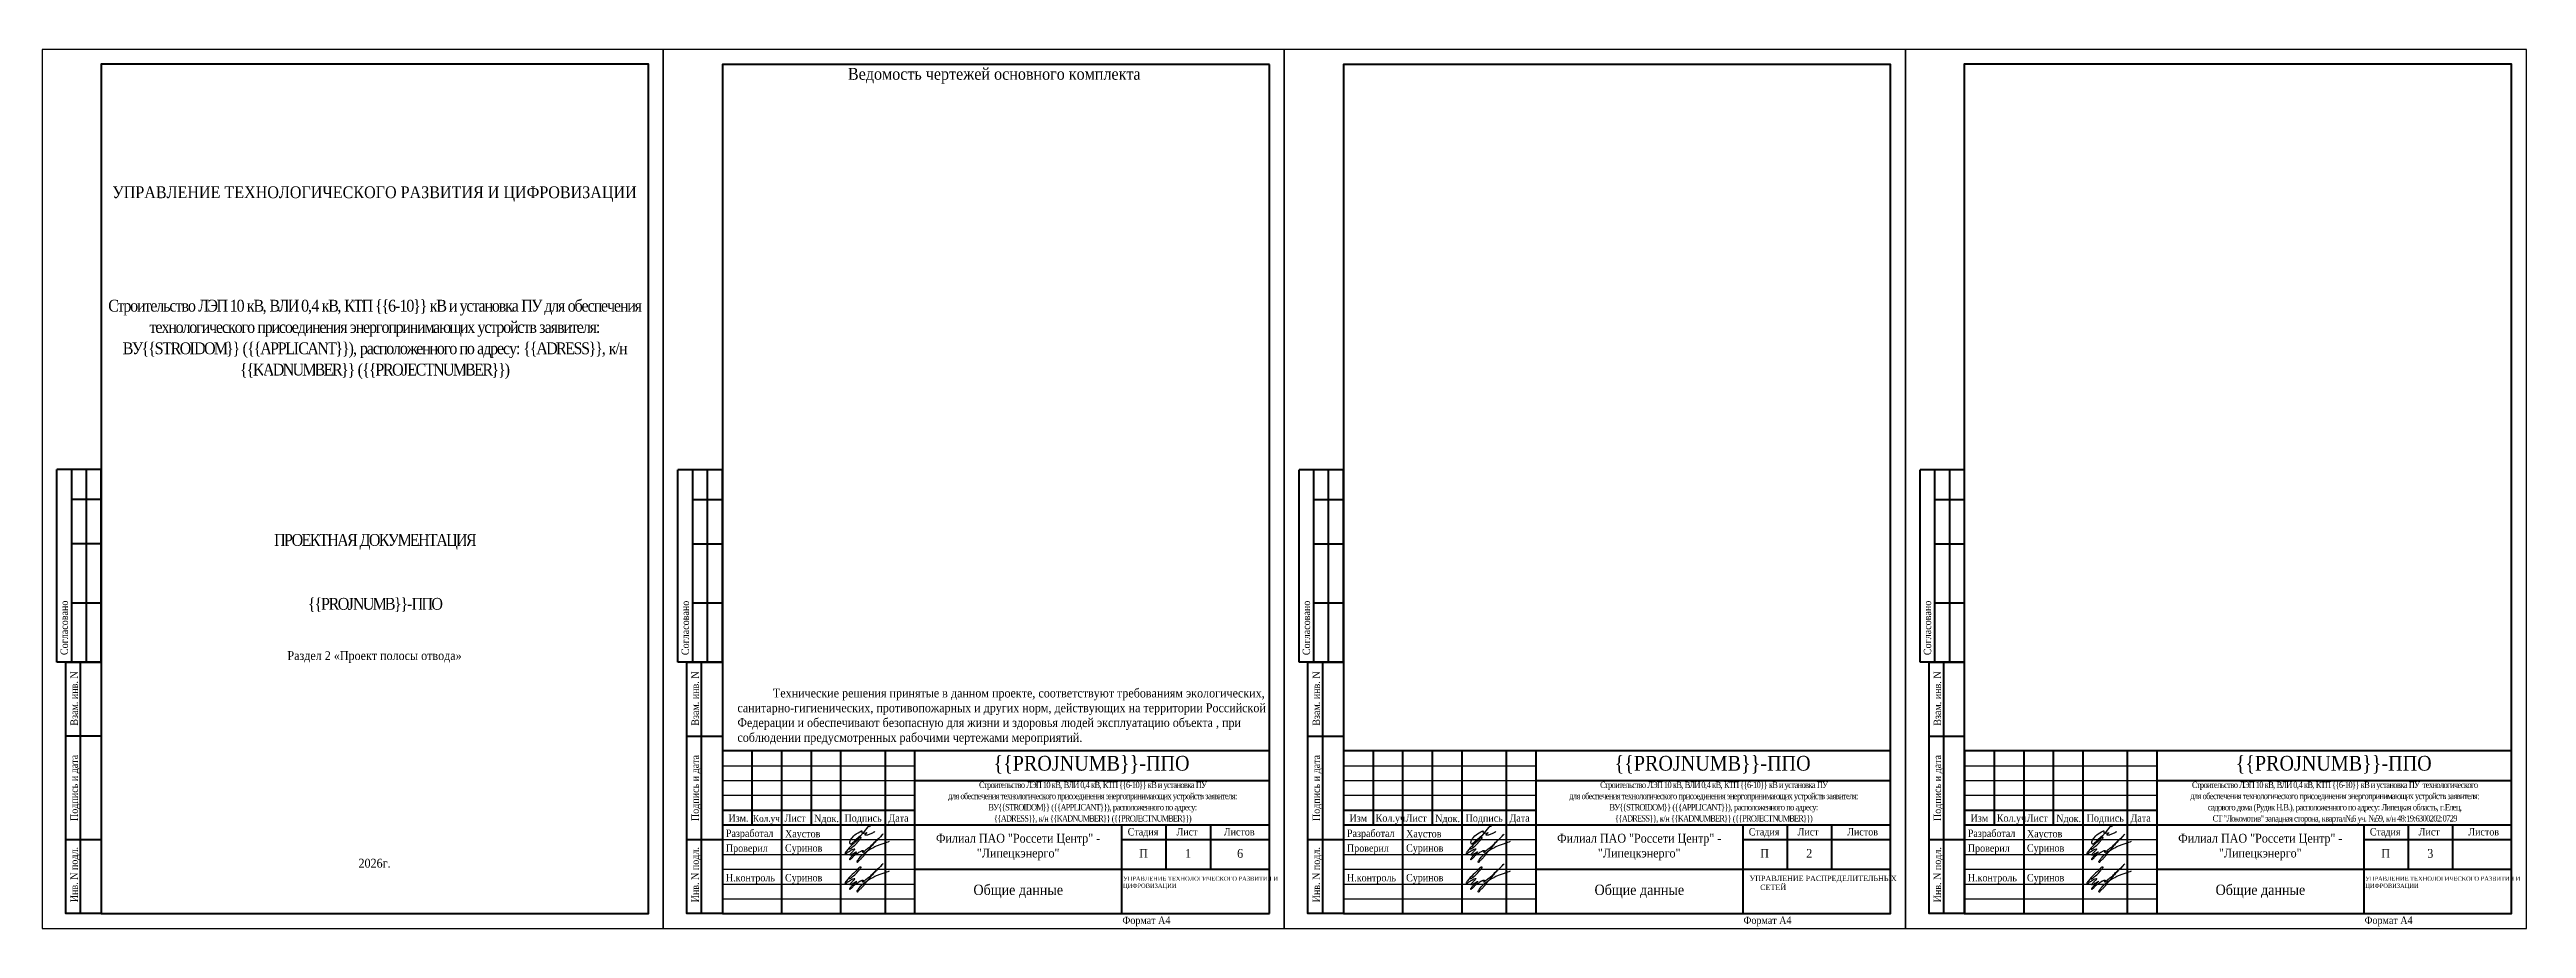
# Model space of a CAD drawing. Header units: millimetres. Extents: x 2471 to 10678, y 3616 to 3913.
# Drawn here: x 4364 to 5201, y 3616 to 3913 of the extents above; entities that cross this region are included whole.
import ezdxf

# ---------------------------------------------------------------- set-up
doc = ezdxf.new("R2010")
doc.units = ezdxf.units.MM
doc.layers.add('П', color=7, linetype='Continuous')
doc.layers.add('Чертеж', color=7, linetype='Continuous')
doc.styles.add('Simplex8', font='Times New Roman.ttf', dxfattribs={"height": 3.5})
doc.styles.add('стиль1', font='Times New Roman.ttf', dxfattribs={"width": 0.9})
doc.styles.add('стиль2', font='Times New Roman.ttf', dxfattribs={"width": 0.9, "height": 2.5})

# ---------------------------------------------------------------- blocks, each defined once
blk = doc.blocks.new('Штамп б')
at = {"lineweight": 70}
for points in [[(20, 0), (8, 0), (8, 85), (20, 85)], [(13, 0), (13, 85)], [(8, 60), (20, 60)], [(8, 25), (20, 25)]]:
    blk.add_lwpolyline(points, dxfattribs=at)
at = {"lineweight": 25, "style": 'Simplex8', "width": 0.9}
for s, p in [('Взам. инв. N', (12.06, 63.49)), ('Подпись и дата', (12.06, 31.28)), ('Инв. N подл.', (12.06, 3.82))]:
    blk.add_text(s, height=2.5, rotation=90, dxfattribs=at).set_placement(p)
blk = doc.blocks.new('A$C5B0935FB')
at = {"lineweight": 70}
for p, q in [((20, 65), (5, 65)), ((5, 0), (5, 65)), ((10, 55), (10, 65)), ((15, 0), (15, 65)), ((20, 0), (20, 65)), ((10, 40), (10, 55)), ((10, 55), (20, 55)), ((10, 20), (10, 40)), ((10, 40), (20, 40)), ((10, 0), (10, 20)), ((10, 20), (20, 20)), ((10, 0), (5, 0)), ((15, 0), (10, 0)), ((20, 0), (15, 0)), ((15, 0), (15, 0))]:
    blk.add_line(p, q, dxfattribs=at)
at = {"lineweight": 25, "style": 'стиль1', "width": 0.9}
blk.add_text('Согласовано', height=2.5, rotation=90, dxfattribs=at).set_placement((8.72, 2.35))
blk = doc.blocks.new('A$C7F1F469D')
at = {"color": 5, "lineweight": 25}
blk.add_spline([(-0.1, 1.78), (1.34, 2.93), (2.75, 4.33), (3.55, 5.31), (3.81, 5.64), (3.86, 5.8), (3.66, 5.81), (3.25, 5.7), (2.89, 5.36), (-1.09, 1.26), (-1.29, 0.98), (-1.47, 0.67), (-1.59, 0.28), (-1.54, 0.16), (-0.98, 0.55), (-0.42, 1.01), (0.34, 1.44), (1.08, 1.86), (1.69, 1.97), (1.62, 1.83), (1.26, 1.37), (0.56, 0.61), (0.16, 0.22), (0, 0), (0.24, -0.04), (0.82, 0.16), (1.44, 0.58), (2.18, 0.95), (2.33, 1.04), (1.93, 0.58), (1.28, 0.02), (0.64, -0.58), (0.1, -1.31), (-0.06, -1.68), (0.13, -1.59), (0.39, -1.41), (1.23, -0.56), (1.62, -0.16), (2.27, 0.27), (2.82, 0.65), (3.41, 1.04), (3.83, 1.25), (4.1, 1.35), (4.33, 1.44), (4.56, 1.45), (4.6, 1.35), (4.48, 1.19), (4.35, 0.92), (4.39, 0.82), (4.59, 0.91), (5.09, 1.34), (6.19, 2.18), (7.41, 3.21), (8.36, 4.22), (9.62, 5.31), (10.99, 6.68), (11.27, 6.98), (9.83, 5.51), (8.6, 4.26), (7.7, 3.28), (7.2, 2.7), (6.74, 2.12), (6.16, 1.41), (5.49, 0.62), (4.74, -0.34), (3.92, -1.29), (3.19, -1.94), (2.91, -2.31), (2.67, -2.58), (2.52, -2.55), (2.49, -2.26), (2.69, -1.9), (3.27, -1.11), (3.8, -0.52), (4.48, 0.07), (5.33, 0.79), (5.97, 1.29), (6.7, 1.77), (7.56, 2.21), (8.83, 2.91), (10.02, 3.35), (11.36, 3.83), (12.55, 4.24), (13.47, 4.57)], degree=3, dxfattribs=at)
blk = doc.blocks.new('Штамп фамилии')
at = {"layer": 'Чертеж', "color": 5, "lineweight": -2}
blk.add_lwpolyline([(47.56, 0.85), (47.63, 0.98), (47.71, 1.12), (47.75, 1.2), (47.79, 1.26), (47.82, 1.32), (47.85, 1.37), (47.85, 1.41), (47.85, 1.5), (47.83, 1.56), (47.8, 1.58), (47.75, 1.59), (47.69, 1.59), (47.65, 1.58), (47.6, 1.56), (47.53, 1.53), (47.47, 1.48), (47.41, 1.42), (47.34, 1.32), (45.35, -1.11), (44.5, -2.12), (43.04, -3.43), (41.29, -4.9), (41.18, -4.96), (41.1, -4.94), (41.06, -4.9), (41.02, -4.83), (40.95, -4.71), (40.89, -4.56), (40.88, -4.4), (40.88, -4.26), (40.91, -4.09), (40.95, -3.94), (40.99, -3.84), (41.05, -3.64), (41.14, -3.44), (41.38, -3.09), (41.64, -2.76), (42.23, -2.17), (42.59, -1.81), (43.05, -1.48), (43.63, -1.13), (44.19, -0.77), (44.85, -0.41), (44.92, -0.44), (44.94, -0.46), (44.95, -0.51), (44.89, -0.87), (44.97, -1.02), (45.03, -1.1), (45.09, -1.13), (45.19, -1.2), (45.35, -1.22), (45.55, -1.22), (46.39, -1.16), (46.48, -1.08), (46.54, -1.05), (46.56, -1.07), (46.57, -1.09), (46.56, -1.13), (46.54, -1.15), (46.53, -1.18), (46.48, -1.21), (46.37, -1.3), (46.01, -1.59), (45.97, -1.66), (45.96, -1.7), (45.96, -1.78), (45.99, -1.81), (46.12, -1.82), (46.26, -1.81), (46.68, -1.81), (46.77, -1.8), (46.92, -1.76), (47.12, -1.67), (48.59, -1.09), (48.75, -0.97), (48.9, -0.86), (49.05, -0.79), (49.15, -0.75), (49.3, -0.69)], dxfattribs=at)
at = {"layer": 'Чертеж', "color": 67, "lineweight": -2, "true_color": 0x727430}
for p in [(40.81, -8.53), (40.81, -18.55)]:
    blk.add_blockref('A$C7F1F469D', p, dxfattribs=at)
at = {"color": 7, "char_height": 2.5, "attachment_point": 4, "style": 'стиль1'}
for s, insert, width in [(' Разработал', (-1.9, -1.68), 17), (' Проверил', (-1.9, -6.68), 17), ('Хаустов', (18.94, -1.81), 20), (' Суринов', (18.1, -6.65), 20), (' Н.контроль', (-1.9, -16.68), 17), (' Суринов', (18.1, -16.68), 20)]:
    blk.add_mtext(s, dxfattribs=dict(at, insert=insert, width=width))
blk = doc.blocks.new('A$C31D65421')
blk.add_blockref('Штамп фамилии', (2.24, 18.43))

msp = doc.modelspace()

# ---------------------------------------------------------------- linework, layer by layer
at = {"layer": 'П', "linetype": 'Continuous', "lineweight": 0}
for points in [[(4361.031, 3913.205), (4571.031, 3913.205), (4571.031, 3616.205), (4361.031, 3616.205)], [(4571.031, 3913.205), (4781.031, 3913.205), (4781.031, 3616.205), (4571.031, 3616.205)], [(4781.031, 3913.205), (4991.031, 3913.205), (4991.031, 3616.205), (4781.031, 3616.205)]]:
    msp.add_lwpolyline(points, close=True, dxfattribs=at)
at = {"layer": 'П', "lineweight": 30}
for points in [[(4361.031, 3616.205), (4571.031, 3616.205), (4571.031, 3913.205), (4361.031, 3913.205)], [(4571.031, 3616.205), (4781.031, 3616.205), (4781.031, 3913.205), (4571.031, 3913.205)], [(4781.031, 3616.205), (4991.031, 3616.205), (4991.031, 3913.205), (4781.031, 3913.205)], [(4991.031, 3616.205), (5201.031, 3616.205), (5201.031, 3913.205), (4991.031, 3913.205)]]:
    msp.add_lwpolyline(points, close=True, dxfattribs=at)
at = {"layer": 'Чертеж', "lineweight": 70}
for p, q in [((4776.031, 3621.205), (4776.031, 3908.205)), ((4776.031, 3676.205), (4591.031, 3676.205)), ((4591.031, 3676.205), (4591.031, 3621.205)), ((4986.031, 3676.205), (4801.031, 3676.205)), ((4801.031, 3676.205), (4801.031, 3621.205)), ((5196.031, 3676.205), (5011.031, 3676.205)), ((5011.031, 3676.205), (5011.031, 3621.205))]:
    msp.add_line(p, q, dxfattribs=at)
msp.add_lwpolyline([(4381.048, 3621.24), (4566.048, 3621.24), (4566.048, 3908.24), (4381.048, 3908.24)], close=True, dxfattribs=at)
at = {"layer": 'Чертеж', "lineweight": 50}
msp.add_lwpolyline([(4776.031, 3908.205), (4591.031, 3908.205), (4591.031, 3621.205)], dxfattribs=at)
at = {"layer": 'Чертеж', "linetype": 'Continuous', "lineweight": 70}
for points in [[(4801.031, 3621.205), (4986.031, 3621.205), (4986.031, 3908.205), (4801.031, 3908.205)], [(5010.955, 3621.247), (5195.955, 3621.247), (5195.955, 3908.247), (5010.955, 3908.247)]]:
    msp.add_lwpolyline(points, close=True, dxfattribs=at)
at = {"layer": 'Чертеж', "lineweight": 30}
for points in [[(4591.031, 3671.205), (4656.031, 3671.205)], [(4801.031, 3671.205), (4866.031, 3671.205)], [(5011.031, 3671.205), (5076.031, 3671.205)], [(4591.031, 3666.205), (4656.031, 3666.205)], [(4591.031, 3661.205), (4656.031, 3661.205)], [(4801.031, 3666.205), (4866.031, 3666.205)], [(4801.031, 3661.205), (4866.031, 3661.205)], [(5011.031, 3666.205), (5076.031, 3666.205)], [(5011.031, 3661.205), (5076.031, 3661.205)], [(4591.031, 3646.205), (4656.031, 3646.205)], [(4801.031, 3646.205), (4866.031, 3646.205)], [(5011.031, 3646.205), (5076.031, 3646.205)], [(4591.031, 3641.205), (4656.031, 3641.205)], [(4591.031, 3636.205), (4656.031, 3636.205)], [(4801.031, 3641.205), (4866.031, 3641.205)], [(4801.031, 3636.205), (4866.031, 3636.205)], [(5011.031, 3641.205), (5076.031, 3641.205)], [(5011.031, 3636.205), (5076.031, 3636.205)], [(4591.031, 3631.205), (4656.031, 3631.205)], [(4801.031, 3631.205), (4866.031, 3631.205)], [(5011.031, 3631.205), (5076.031, 3631.205)], [(4591.031, 3626.205), (4656.031, 3626.205)], [(4801.031, 3626.205), (4866.031, 3626.205)], [(5011.031, 3626.205), (5076.031, 3626.205)]]:
    msp.add_lwpolyline(points, dxfattribs=at)
at = {"layer": 'Чертеж', "lineweight": 70}
for points in [[(4601.031, 3676.205), (4601.031, 3651.205)], [(4611.031, 3676.205), (4611.031, 3621.205)], [(4621.031, 3676.205), (4621.031, 3651.205)], [(4631.031, 3676.205), (4631.031, 3621.205)], [(4646.031, 3676.205), (4646.031, 3621.205)], [(4656.031, 3676.205), (4656.031, 3621.205)], [(4811.031, 3676.205), (4811.031, 3651.205)], [(4821.031, 3676.205), (4821.031, 3621.205)], [(4831.031, 3676.205), (4831.031, 3651.205)], [(4841.031, 3676.205), (4841.031, 3621.205)], [(4856.031, 3676.205), (4856.031, 3621.205)], [(4866.031, 3676.205), (4866.031, 3621.205)], [(5021.031, 3676.205), (5021.031, 3651.205)], [(5031.031, 3676.205), (5031.031, 3621.205)], [(5041.031, 3676.205), (5041.031, 3651.205)], [(5051.031, 3676.205), (5051.031, 3621.205)], [(5066.031, 3676.205), (5066.031, 3621.205)], [(5076.031, 3676.205), (5076.031, 3621.205)], [(4656.031, 3666.205), (4776.031, 3666.205)], [(4866.031, 3666.205), (4986.031, 3666.205)], [(5076.031, 3666.205), (5196.031, 3666.205)], [(4591.031, 3656.205), (4656.031, 3656.205)], [(4801.031, 3656.205), (4866.031, 3656.205)], [(5011.031, 3656.205), (5076.031, 3656.205)], [(4591.031, 3651.205), (4776.031, 3651.205)], [(4726.031, 3651.205), (4726.031, 3621.205)], [(4726.031, 3646.205), (4776.031, 3646.205)], [(4741.031, 3651.205), (4741.031, 3636.205)], [(4756.031, 3651.205), (4756.031, 3636.205)], [(4801.031, 3651.205), (4986.031, 3651.205)], [(4936.031, 3651.205), (4936.031, 3621.205)], [(4936.031, 3646.205), (4986.031, 3646.205)], [(4951.031, 3651.205), (4951.031, 3636.205)], [(4966.031, 3651.205), (4966.031, 3636.205)], [(5011.031, 3651.205), (5196.031, 3651.205)], [(5146.031, 3651.205), (5146.031, 3621.205)], [(5146.031, 3646.205), (5196.031, 3646.205)], [(5161.031, 3651.205), (5161.031, 3636.205)], [(5176.031, 3651.205), (5176.031, 3636.205)], [(4656.031, 3636.205), (4776.031, 3636.205)], [(4866.031, 3636.205), (4986.031, 3636.205)], [(5076.031, 3636.205), (5196.031, 3636.205)], [(4591.031, 3621.205), (4776.031, 3621.205)]]:
    msp.add_lwpolyline(points, dxfattribs=at)

# ---------------------------------------------------------------- block references
at = {"layer": 'Чертеж'}
for p in [(4361.048, 3706.24), (4571.031, 3706.205), (4781.031, 3706.205), (4991.031, 3706.205)]:
    msp.add_blockref('A$C5B0935FB', p, dxfattribs=at)
at = {"layer": 'Чертеж', "lineweight": 25}
for p in [(4361.048, 3621.24), (4571.031, 3621.205), (4781.031, 3621.205), (4991.031, 3621.205)]:
    msp.add_blockref('Штамп б', p, dxfattribs=at)
at = {"layer": 'Чертеж', "linetype": 'Continuous', "lineweight": 0}
for p in [(4591.031, 3631.205), (4801.031, 3631.205), (5010.955, 3631.205)]:
    msp.add_blockref('A$C31D65421', p, dxfattribs=at)

# ---------------------------------------------------------------- texts
at = {"layer": 'Чертеж', "lineweight": 25, "style": 'стиль1', "width": 0.9}
for s, height, p in [('Ведомость чертежей основного комплекта  ', 4, (4633.495, 3902.991)), ('Изм.', 2.5, (4593.084, 3652.277)), ('Кол.уч.', 2.3, (4601.356, 3652.241)), ('Лист', 2.5, (4612.064, 3652.277)), ('Nдок.', 2.5, (4622.053, 3652.135)), ('Подпись', 2.5, (4632.328, 3652.277)), ('Дата', 2.5, (4647.17, 3652.277)), ('Изм', 2.5, (4803.084, 3652.277)), ('Кол.уч.', 2.5, (4811.932, 3652.277)), ('Лист', 2.5, (4822.064, 3652.277)), ('Nдок.', 2.5, (4832.053, 3652.135)), ('Подпись', 2.5, (4842.328, 3652.277)), ('Дата', 2.5, (4857.17, 3652.277)), ('Изм', 2.5, (5013.084, 3652.277)), ('Кол.уч.', 2.5, (5021.932, 3652.277)), ('Лист', 2.5, (5032.064, 3652.277)), ('Nдок.', 2.5, (5042.053, 3652.135)), ('Подпись', 2.5, (5052.328, 3652.277)), ('Дата', 2.5, (5067.17, 3652.277)), ('Стадия', 2.5, (4728.079, 3647.623)), ('Лист', 2.5, (4744.588, 3647.623)), ('1', 3, (4747.501, 3640.066)), ('Листов', 2.5, (4760.574, 3647.623)), ('6', 3, (4765.078, 3640.066)), ('Стадия', 2.5, (4938.079, 3647.623)), ('Лист', 2.5, (4954.588, 3647.623)), ('2', 3, (4957.501, 3640.066)), ('Листов', 2.5, (4971.348, 3647.623)), ('Стадия', 2.5, (5148.079, 3647.623)), ('Лист', 2.5, (5164.588, 3647.623)), ('3', 3, (5167.501, 3640.066)), ('Листов', 2.5, (5181.348, 3647.623)), ('П', 3, (4731.956, 3640.066)), ('П', 3, (4941.956, 3640.066)), ('П', 3, (5151.956, 3640.066)), ('Формат А4', 2.5, (4726.292, 3617.732)), ('Формат А4', 2.5, (4936.292, 3617.732)), ('Формат А4', 2.5, (5146.292, 3617.732))]:
    msp.add_text(s, height=height, dxfattribs=at).set_placement(p)
at = {"layer": 'Чертеж', "color": 1, "lineweight": 20, "insert": (4380.922, 3908.166), "char_height": 5, "width": 185.01678, "attachment_point": 1, "style": 'стиль1'}
msp.add_mtext('\\pxqc,t19;{\\C256;\\P\\P\\H0.36x;\\P\\P\\P\\P\\P\\H0.94444x;\\P\\H2.353x;\\P\\ptz;\\fTimes New Roman|b0|i0|c204|p16;\\H0.99998x;УПРАВЛЕНИЕ ТЕХНОЛОГИЧЕСКОГО РАЗВИТИЯ И ЦИФРОВИЗАЦИИ\\H0.75004x;\\P\\P\\P\\P\\pt19;\\fTimes New Roman|b0|i0|c204|p18;\\H1.6667x;\\P\\P\\psm1.0792,tz;\\H0.79994x;\\T0.8;Строительство ЛЭП 10 кВ, ВЛИ 0,4 кВ, КТП \\{\\{6-10\\}\\} кВ и установка ПУ для обеспечения технологического присоединения энергопринимающих устройств заявителя: ВУ\\{\\{STROIDOM\\}\\} (\\{\\{APPLICANT\\}\\}), расположенного по адресу: \\{\\{ADRESS\\}\\}, к/н \\{\\{KADNUMBER\\}\\} (\\{\\{PROJECTNUMBER\\}\\})\\P\\ps*;\\P\\P\\pt19;\\P\\P\\P\\P\\PПРОЕКТНАЯ ДОКУМЕНТАЦИЯ\\P\\P\\P\\{\\{PROJNUMB\\}\\}-ППО\\P\\H1.5x;\\T1;\\P\\H0.5x;Раздел 2 «Проект полосы отвода»\\P\\P\\P\\pi1.9542,t1.1833;\\P\\pi0,t19;\\P\\P\\P\\P\\P\\P\\P\\P\\P2026г.}', dxfattribs=at)
at = {"layer": 'Чертеж', "insert": (4596.126, 3697.264), "char_height": 3, "width": 185, "attachment_point": 1, "style": 'стиль2'}
msp.add_mtext('^IТехнические решения принятые в данном проекте, соответствуют требованиям экологических, санитарно-гигиенических, противопожарных и других норм, действующих на территории Российской Федерации и обеспечивают безопасную для жизни и здоровья людей эксплуатацию объекта , при соблюдении предусмотренных рабочими чертежами мероприятий.\\P\\P\\pxi16;      ', dxfattribs=at)
at = {"layer": 'Чертеж', "lineweight": 25, "attachment_point": 5}
for s, insert, char_height, width, style in [('\\{\\{PROJNUMB\\}\\}-ППО', (4715.836, 3671.518), 5, 119.88502, 'стиль2'), ('\\{\\{PROJNUMB\\}\\}-ППО', (4925.836, 3671.518), 5, 119.88502, 'стиль2'), ('\\{\\{PROJNUMB\\}\\}-ППО', (5135.836, 3671.518), 5, 119.88502, 'стиль2'), ('\\pxsm1.0792;{\\T0.85;Строительство ЛЭП 10 кВ, ВЛИ 0,4 кВ, КТП \\{\\{6-10\\}\\} кВ и установка ПУ  \\Pдля обеспечения технологического присоединения энергопринимающих устройств заявителя: \\PВУ\\{\\{STROIDOM\\}\\} (\\{\\{APPLICANT\\}\\}), расположенного по адресу:\\P\\{\\{ADRESS\\}\\}, к/н \\{\\{KADNUMBER\\}\\} (\\{\\{PROJECTNUMBER\\}\\})}', (4716.2, 3658.705), 2.1, 119.6632, 'стиль1'), ('\\pxsm1.0792;{\\T0.85;Строительство ЛЭП 10 кВ, ВЛИ 0,4 кВ, КТП \\{\\{6-10\\}\\} кВ и установка ПУ  \\Pдля обеспечения технологического присоединения энергопринимающих устройств заявителя: \\PВУ\\{\\{STROIDOM\\}\\} (\\{\\{APPLICANT\\}\\}), расположенного по адресу:\\P\\{\\{ADRESS\\}\\}, к/н \\{\\{KADNUMBER\\}\\} (\\{\\{PROJECTNUMBER\\}\\})}', (4926.2, 3658.705), 2.1, 119.6632, 'стиль1'), ('\\pxsm1.0792,qc;{\\T0.8;Строительство ЛЭП 10 кВ, ВЛИ 0,4 кВ, КТП \\{\\{6-10\\}\\} кВ и установка ПУ  технологического\\Pдля обеспечения технологического присоединения энергопринимающих устройств заявителя: \\Pсадового дома (Рудик Н.В.), расположенного по адресу: Липецкая область, г.Елец, \\P\\ps*;СТ "Локомотив" западная сторона, квартал№6 уч. №59, к/н 48:19:6300202:0729}', (5136.2, 3658.705), 2.1, 119.6632, 'стиль1'), ('Филиал ПАО "Россети Центр" - "Липецкэнерго"', (4691.031, 3643.705), 3, 70, 'стиль2'), ('Филиал ПАО "Россети Центр" - "Липецкэнерго"', (4901.031, 3643.705), 3, 70, 'стиль2'), ('Филиал ПАО "Россети Центр" - "Липецкэнерго"', (5111.031, 3643.705), 3, 70, 'стиль2'), ('Общие данные', (4691.075, 3628.705), 3.5, 70.08803, 'стиль1'), ('\\pxql;{\\fTimes New Roman|b0|i0|c204|p16;\\H0.8x;УПРАВЛЕНИЕ ТЕХНОЛОГИЧЕСКОГО РАЗВИТИЯ И ЦИФРОВИЗАЦИИ}', (4753.627, 3631.597), 1.8, 54.19561, 'стиль2'), ('Общие данные', (4901.075, 3628.705), 3.5, 70.08803, 'стиль1'), ('\\pxi1,sm1,ql;{\\fTimes New Roman|b0|i0|c204|p16;УПРАВЛЕНИЕ РАСПРЕДЕЛИТЕЛЬНЫХ\\P\\pi3;СЕТЕЙ}', (4963.627, 3631.597), 1.8, 54.19561, 'стиль2'), ('Общие данные', (5111.075, 3628.705), 3.5, 70.08803, 'стиль1'), ('\\pxql;{\\fTimes New Roman|b0|i0|c204|p16;\\H0.8x;УПРАВЛЕНИЕ ТЕХНОЛОГИЧЕСКОГО РАЗВИТИЯ И ЦИФРОВИЗАЦИИ}', (5173.627, 3631.597), 1.8, 54.19561, 'стиль2')]:
    msp.add_mtext(s, dxfattribs=dict(at, insert=insert, char_height=char_height, width=width, style=style))

doc.saveas('drawing.dxf')
